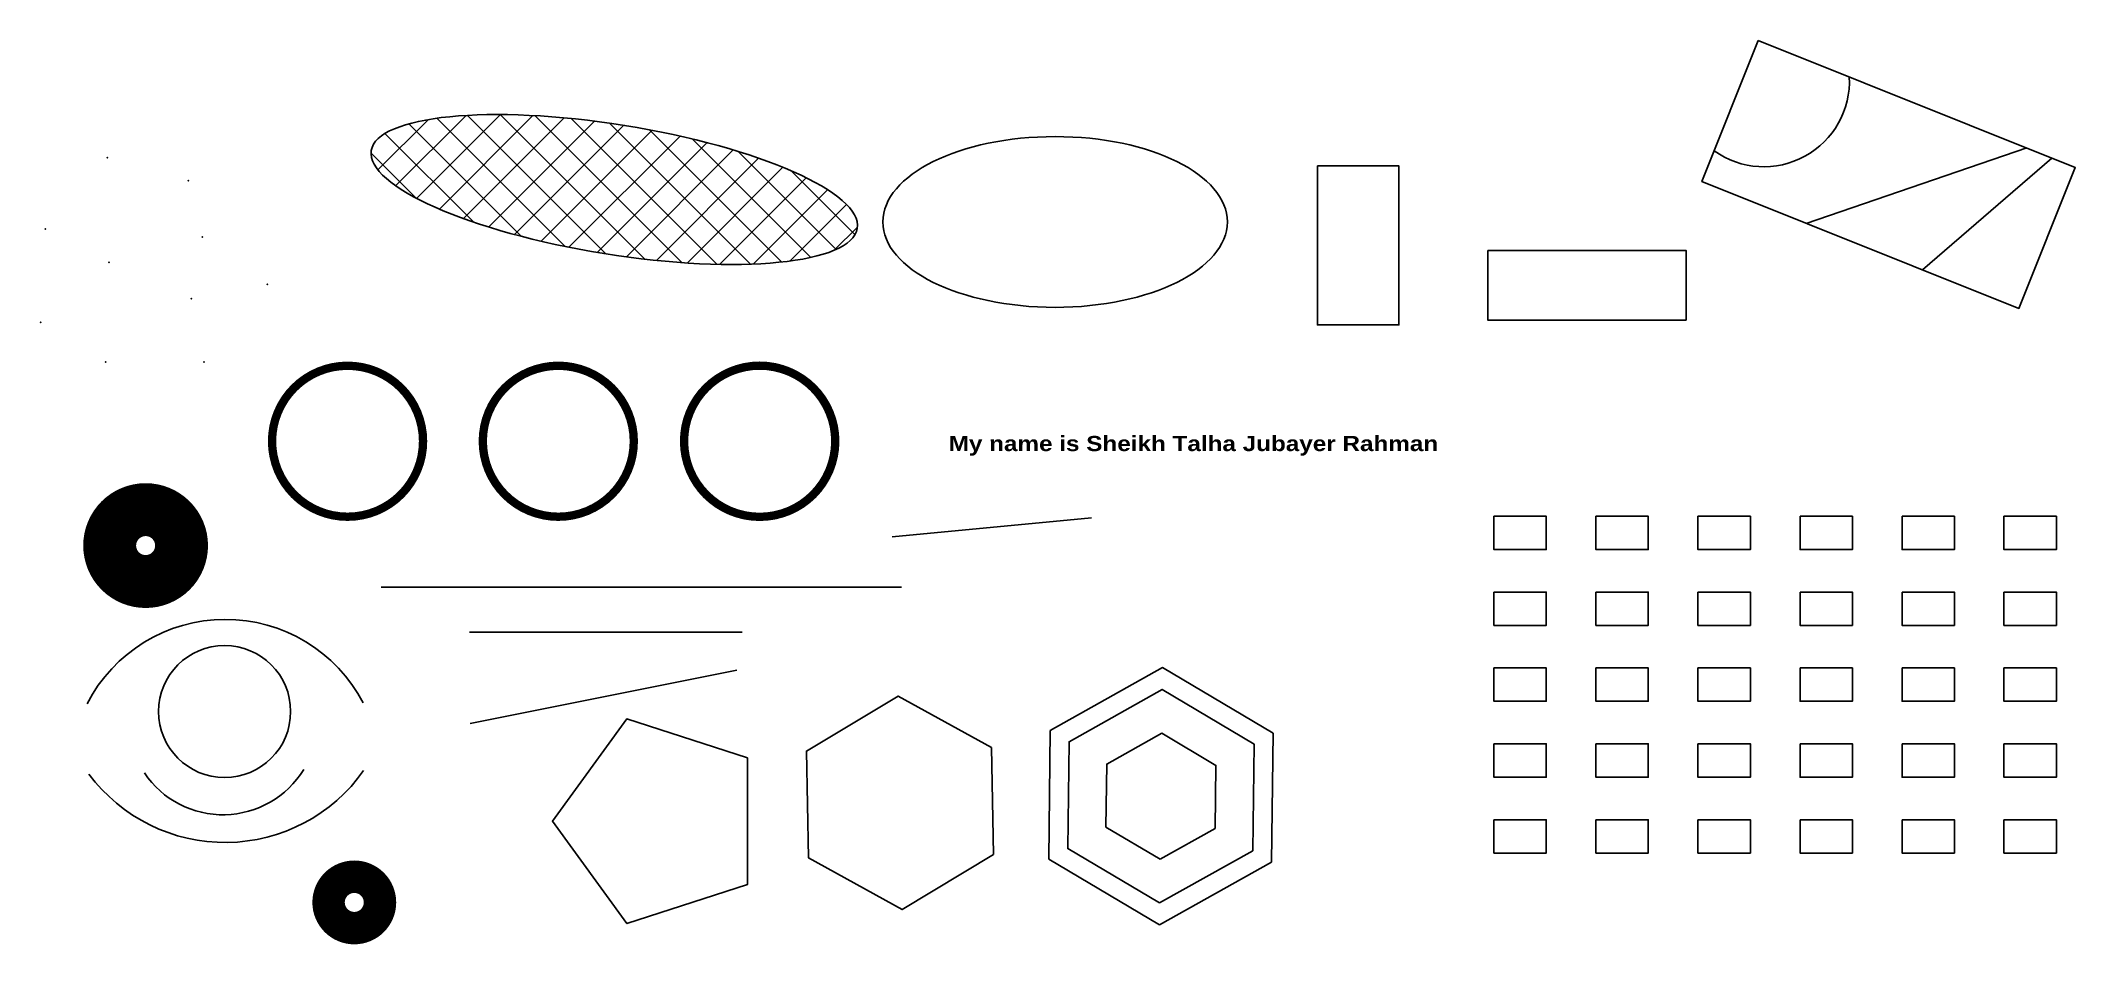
# Model space of a CAD drawing. Header units: inches. Extents: x 2 to 109, y 1 to 49.
import ezdxf

# ---------------------------------------------------------------- set-up
doc = ezdxf.new("R2010")
doc.units = ezdxf.units.IN
doc.header["$MEASUREMENT"] = 0
doc.styles.get("Standard").update_dxf_attribs({"font": 'arial.ttf'})

# ---------------------------------------------------------------- blocks, each defined once
blk = doc.blocks.new('*U2')
blk.add_lwpolyline([(-1.38, 0.88), (1.38, 0.88), (1.38, -0.88), (-1.38, -0.88)], close=True)
blk = doc.blocks.new('*U3')
at = {"color": 0, "linetype": 'ByBlock', "lineweight": -2, "transparency": 16777216}
for p in [(0, 16), (5.38, 16), (10.76, 16), (16.14, 16), (21.52, 16), (26.89, 16), (0, 12), (5.38, 12), (10.76, 12), (16.14, 12), (21.52, 12), (26.89, 12), (0, 8), (5.38, 8), (10.76, 8), (16.14, 8), (21.52, 8), (26.89, 8), (0, 4), (5.38, 4), (10.76, 4), (16.14, 4), (21.52, 4), (26.89, 4), (0, 0), (5.38, 0), (10.76, 0), (16.14, 0), (21.52, 0), (26.89, 0)]:
    blk.add_blockref('*U2', p, dxfattribs=at)

msp = doc.modelspace()

# ---------------------------------------------------------------- hatches: boundary and pattern name
h = msp.add_hatch()
h.set_pattern_fill('ANSI37', color=256, scale=10)
h.set_pattern_definition([(45, (40.867, 20.8793), (-0.883883, 0.883883), []), (135, (40.867, 20.8793), (-0.883883, -0.883883), [])])
edge = h.paths.add_edge_path()
edge.add_ellipse((31.85, 40.8), major_axis=(12.81, -2.05), ratio=0.263637, start_angle=0, end_angle=360)

# ---------------------------------------------------------------- linework, layer by layer
for p, q in [((106.31, 42.99), (94.69, 39.01)), ((100.82, 36.57), (107.64, 42.45)), ((46.5, 22.5), (57, 23.5)), ((19.57, 19.83), (47, 19.83)), ((24.21, 17.47), (38.59, 17.47)), ((24.26, 12.65), (38.31, 15.47))]:
    msp.add_line(p, q)
for points in [[(92.16, 48.65), (108.87, 41.96), (105.9, 34.53), (89.19, 41.22)], [(68.92, 42.04), (73.21, 42.04), (73.21, 33.66), (68.92, 33.66)], [(77.9, 37.59), (88.35, 37.59), (88.35, 33.92), (77.9, 33.92)], [(60.59, 2.03), (54.75, 5.5), (54.83, 12.28), (60.75, 15.6), (66.59, 12.14), (66.5, 5.35)], [(51.74, 11.38), (46.81, 14.1), (41.98, 11.2), (42.09, 5.57), (47.02, 2.84), (51.84, 5.75)], [(60.6, 3.19), (55.76, 6.06), (55.83, 11.69), (60.74, 14.45), (65.58, 11.57), (65.51, 5.94)], [(38.87, 10.84), (32.52, 12.9), (28.59, 7.5), (32.52, 2.1), (38.87, 4.16)], [(60.63, 5.5), (57.77, 7.19), (57.81, 10.51), (60.71, 12.14), (63.57, 10.44), (63.53, 7.12)]]:
    msp.add_lwpolyline(points, close=True)
for points, const_width in [([(13.81, 27.53, 1), (21.77, 27.53, 1)], 0.44), ([(24.92, 27.53, 1), (32.88, 27.53, 1)], 0.44), ([(35.53, 27.53, 1), (43.5, 27.53, 1)], 0.44), ([(5.25, 22.03, 1), (9.04, 22.03, 1)], 2.79), ([(16.79, 3.22, 1), (19.5, 3.22, 1)], 1.71)]:
    msp.add_lwpolyline(points, format="xyb", close=True, dxfattribs=dict(const_width=const_width))
msp.add_circle((11.31, 13.28), 3.48)
for centre, radius, start, end in [((92.45, 46.51), 4.51, 234.5875, 2.8297), ((11.35, 9.94), 8.2, 27.6133, 152.7444), ((11.33, 15.32), 8.94, 216.6332, 324.8404), ((11.22, 12.83), 4.99, 213.9625, 328.5806)]:
    msp.add_arc(centre, radius, start, end)
for centre, major_axis, ratio in [((31.85, 40.8), (12.81, -2.05), 0.263637), ((55.09, 39.09), (9.08, 0), 0.495736)]:
    msp.add_ellipse(centre, major_axis=major_axis, ratio=ratio)
for p in [(5.12, 42.48), (9.39, 41.26), (1.86, 38.72), (10.14, 38.3), (5.21, 36.97), (13.56, 35.8), (9.55, 35.05), (1.61, 33.79), (5.04, 31.71), (10.22, 31.71)]:
    msp.add_point(p)

# ---------------------------------------------------------------- block references
msp.add_blockref('*U3', (79.6, 6.7))

# ---------------------------------------------------------------- texts
at = {"insert": (49.48, 27.81), "char_height": 0.8, "attachment_point": 1}
msp.add_mtext_dynamic_manual_height_columns('{\\fArial Black|b0|i0|c0|p34;My name is Sheikh Talha Jubayer Rahman}', width=28.5784, gutter_width=1, heights=[0], dxfattribs=at)

doc.saveas('drawing.dxf')
